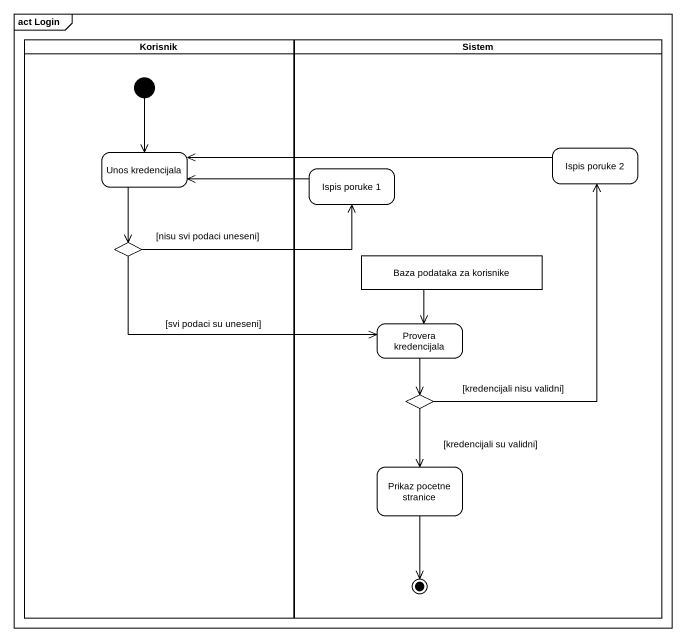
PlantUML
@startuml
mainframe act Login
hide empty description
state Korisnik <<partition>> {
  state "Unos kredencijala" as Unos_kredencijala
  state choice1 <<choice>>
  [*] --> Unos_kredencijala
}
state Sistem <<partition>> {
  state "Ispis poruke 2" as Ispis_poruke_2
  state "Ispis poruke 1" as Ispis_poruke_1
  state "Baza podataka za korisnike" as Baza_podataka_za_korisnike <<object>>
  state "Provera kredencijala" as Provera_kredencijala
  state choice2 <<choice>>
  state "Prikaz pocetne stranice" as Prikaz_pocetne_stranice
  Prikaz_pocetne_stranice --> [*]
}
Unos_kredencijala --> choice1
Ispis_poruke_2 -left-> Unos_kredencijala
Ispis_poruke_1 -left-> Unos_kredencijala
choice1 -right-> Ispis_poruke_1 : [nisu svi podaci uneseni]
choice1 -right-> Provera_kredencijala : [svi podaci su uneseni]
Baza_podataka_za_korisnike --> Provera_kredencijala
Provera_kredencijala --> choice2
choice2 -up-> Ispis_poruke_2 : [kredencijali nisu validni]
choice2 --> Prikaz_pocetne_stranice : [kredencijali su validni]
@enduml
